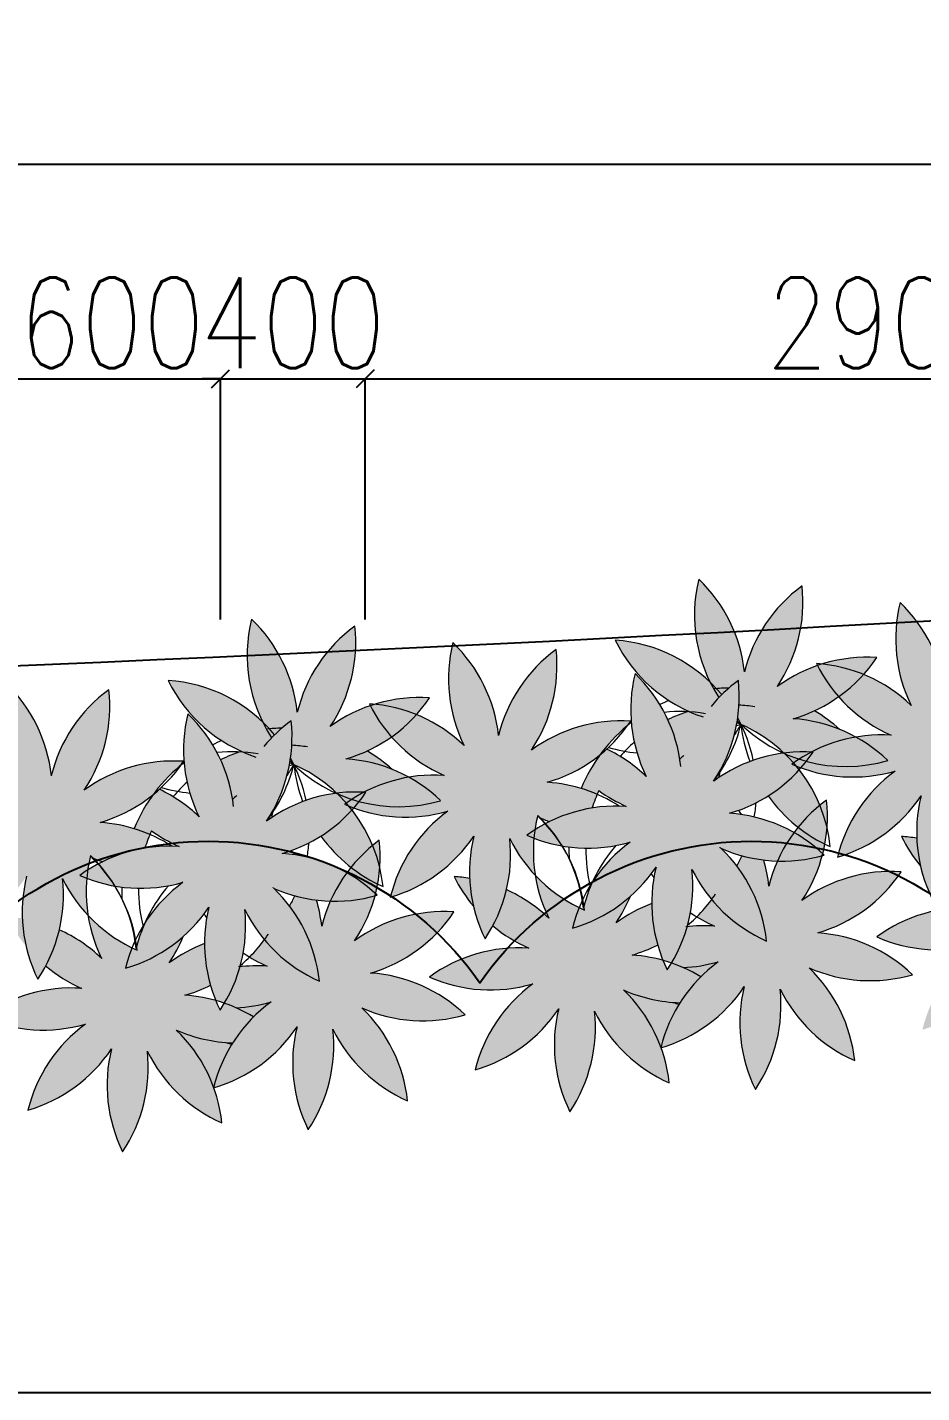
# Model space of a CAD drawing. Extents: x -32840 to 422982, y 280745 to 888746.
# Drawn here: x 82644 to 85115, y 877762 to 881533 of the extents above; entities that cross this region are included whole.
import ezdxf

# ---------------------------------------------------------------- set-up
doc = ezdxf.new("R2010")
doc.units = 0
doc.header["$LTSCALE"] = 1000
doc.header["$PDMODE"] = 3
doc.linetypes.add('CONTINOUS', pattern=[0])
doc.linetypes.add('HIDDEN', pattern=[0.375, 0.25, -0.125])
doc.layers.get('Defpoints').update_dxf_attribs({"linetype": 'HIDDEN'})
doc.layers.add('A-Dim grid', color=3, linetype='Continuous', transparency=0.5)
for name, color, linetype in [('a-drive(base)', 22, 'Continuous'), ('A-Rev', 31, 'Continuous'), ('A-WALL', 7, 'CONTINOUS')]:
    doc.layers.add(name, color=color, linetype=linetype)
doc.layers.add('X-SW$0$Xref-Color$0$12.shrubs & ground covers', color=254, linetype='Continuous', lineweight=0)
doc.styles.add('ROMANS', font='romans.shx', dxfattribs={"width": 0.8})
doc.dimstyles.new('A-Dim Grid', dxfattribs={"dimscale": 100, "dimtxt": 2.5, "dimasz": 0.5, "dimexe": 0, "dimexo": 0, "dimgap": 0.3, "dimtad": 1, "dimdec": 0, "dimlfac": -0.01, "dimzin": 3, "dimdsep": 46, "dimtxsty": 'ROMANS', "dimblk": 'OBLIQUE', "dimcen": 5, "dimclrd": 256, "dimclre": 8, "dimclrt": 4, "dimadec": 0, "dimazin": 0, "dimtfac": 1, "dimtdec": 0, "dimtix": 1, "dimtmove": 1, "dimatfit": 3, "dimfxl": 1, "dimfrac": 2, "dimtolj": 1, "dimtzin": 3, "dimlwd": -1, "dimarcsym": 0})

# ---------------------------------------------------------------- blocks, each defined once
blk = doc.blocks.new('A$C4a14b2df')
at = {"true_color": 0x4d9226}
h = blk.add_hatch(color=87, dxfattribs=at)
h.dxf.hatch_style = 1
h.paths.add_polyline_path([(7419.4, 11082.9, 0.054447), (7373.8, 11004.5, -0.097304), (7216.8, 11040.2, -0.000367), (7216.6, 11040.8, -0.177195), (7343.8, 10783.4, -0.176327), (7137.5, 10981.2, -0.162535), (7081.3, 10722.6, 0.01495), (7057.5, 10730.1, -0.158509), (7038.5, 10987.8, -0.176327), (6807.9, 10819.1, -0.035596), (6826.1, 10875.6, 0.009428), (6840.4, 10869, 0.006475), (6839.1, 10879.7, -0.041812), (6862.3, 10945.5, -0.092047), (6966.9, 11056.5, -0.113986), (6779.1, 11046.1, 0.046078), (6733.3, 11107.7, -0.138987), (6956.2, 11155.2, -0.052666), (6880, 11198.9, 0.006963), (6875.6, 11188.6, 0.027999), (6831.7, 11204.7, -0.05988), (6884.1, 11298.1, 0.014038), (6901.9, 11313.3, -0.080164), (7011.4, 11237.7, -0.176327), (6980.6, 11521.8, -0.093915), (7070.8, 11395.1, -0.036305), (7125, 11416.7, -0.004243), (7132.1, 11416.2, -0.176327), (6925.8, 11614.1, -0.176327), (7187.3, 11498.7, 0.029646), (7211.7, 11455.7, -0.042962), (7265.7, 11502.8, -0.176327), (7197.5, 11225.3, -0.12616), (7390.2, 11302.4, 0.002189), (7393.5, 11300.9, -0.036034), (7433.8, 11256.2, -0.138344), (7241.3, 11136.2, -0.112612)])
h.paths.add_polyline_path([(7373.4, 11486.3, -0.176327), (7647.8, 11566, -0.176327), (7417.2, 11397.3, -0.176327), (7678.7, 11281.9, -0.137211), (7453.6, 11279.7, 0.018694), (7472, 11305, 0.048129), (7391.7, 11302.6, 0.08601), (7273, 11381.6, 0.011626), (7264, 11398.8, 0.062453), (7265.7, 11502.8, 0.019904), (7239.7, 11482.1, 0.019159), (7205.4, 11480.3, 0.015456), (7187.3, 11498.7, -0.176327), (7156.5, 11782.8, -0.176327), (7282.6, 11526.4, -0.176327), (7441.6, 11763.8, -0.176327)])
h.paths.add_polyline_path([(6875.6, 11188.6, 0.025006), (6861.9, 11150.8, 0.074143), (6744.5, 11113.4, -0.016866), (6718.2, 11123.7, 0.005672), (6711.5, 11130.3, 0.024262), (6703.7, 11090.5, 0.015952), (6681.7, 11075.5, 0.012501), (6701, 11067.5, 0.06155), (6704.6, 10965.1, -0.074407), (6634.2, 11066.8, -0.176327), (6566, 10789.3, -0.176327), (6535.1, 11073.4, -0.176327), (6304.5, 10904.6, -0.176327), (6463.5, 11142.1, -0.176327), (6178.4, 11161.1, -0.176327), (6452.8, 11240.8, -0.176327), (6246.6, 11438.6, -0.176327), (6508, 11323.2, -0.176327), (6477.2, 11607.3, -0.176327), (6603.3, 11350.9, -0.176327), (6762.4, 11588.4, -0.176327), (6694.1, 11310.8, -0.176327), (6968.6, 11390.5, -0.007844), (6961.1, 11379.8, 0.062812), (6884.1, 11298.1, -0.09961), (6738, 11221.8, -0.085331)])
h.paths.add_polyline_path([(7069.3, 10703.7, 0.013408), (7081.3, 10722.6, -0.053419), (7161.8, 10684.7, 0.055149), (7104.3, 10613, -0.096485), (6948.5, 10648.4, -0.176327), (7074.7, 10391.9, -0.176327), (6868.4, 10589.8, -0.176327), (6800.2, 10312.2, -0.176327), (6769.4, 10596.4, -0.176327), (6538.8, 10427.6, -0.176327), (6697.8, 10665.1, -0.176327), (6412.6, 10684, -0.176327), (6687.1, 10763.7, -0.070394), (6587.7, 10825.5, 0.064099), (6625.3, 10925.3, -0.085123), (6742.3, 10846.2, -0.075089), (6704.6, 10965.1, 0.091085), (6826.1, 10875.6, 0.035596), (6807.9, 10819.1, 0.110208), (6967.4, 10906.6, -0.04954), (6928.4, 10833.8, -0.067048), (7026.4, 10887.1, 0.069654), (7042.8, 10772.4, -0.045431), (6972.2, 10744.8, -0.051885), (7057.5, 10730.1, 0.017333)])
h.paths.add_polyline_path([(7746.2, 10690.6, -0.176327), (7461.1, 10709.6, -0.176327), (7587.2, 10453.1, -0.176327), (7381, 10651, -0.176327), (7312.8, 10373.4, -0.176327), (7282, 10657.5, -0.17577), (7052.2, 10489, 0.11525), (6948.5, 10648.4, 0.096485), (7104.3, 10613, -0.055149), (7161.8, 10684.7, 0.053419), (7081.3, 10722.6, 0.065713), (7124.4, 10823.1, -0.045122), (7199.6, 10824.9, -0.032901), (7150.9, 10850.3, 0.037514), (7191.8, 10897.8, 0.115333), (7343.8, 10783.4, 0.136029), (7261.3, 10990.8, 0.019091), (7276, 11019.1, 0.036512), (7335.8, 11007.3, -0.044186), (7350.2, 10935.1, -0.043966), (7373.8, 11004.5, 0.074868), (7497.4, 11019.3, -0.082245), (7441, 10895, -0.176327), (7715.4, 10974.7, -0.176327), (7484.8, 10805.9, -0.176327)])
h.paths.add_polyline_path([(7498.8, 11024.7, -0.003301), (7497.4, 11019.3, -0.074868), (7373.8, 11004.5, -0.054447), (7419.4, 11082.9, -0.05915)])
h.paths.add_polyline_path([(7510.5, 11097.1, -0.027585), (7504.6, 11051.4, -0.052313), (7430.8, 11097.7, -0.051105), (7490.7, 11158.2, -0.038481)])
h.paths.add_polyline_path([(7490.7, 11158.2, 0.051105), (7430.8, 11097.7, -0.072007), (7348, 11184.3, 0.067302), (7433.8, 11256.2, -0.068141)])
h.paths.add_polyline_path([(7504.6, 11051.4, -0.016413), (7498.8, 11024.7, 0.05915), (7419.4, 11082.9, -0.011176), (7430.8, 11097.7, 0.052313)])
h.paths.add_polyline_path([(7510.5, 11097.1, 0.038481), (7490.7, 11158.2, -0.013967), (7509.2, 11172.5, -0.045213)])
h.paths.add_polyline_path([(6778.8, 11046.1, -0.048404), (6701, 11067.5, -0.013856), (6703.7, 11090.5, -0.019715), (6732.2, 11107.1, -0.046075)], flags=17)
h.paths.add_polyline_path([(6701, 11067.5, -0.012501), (6681.7, 11075.5, -0.015952), (6703.7, 11090.5, 0.013856)], flags=17)
h.paths.add_polyline_path([(6533.8, 10879.7, -0.058514), (6480.8, 10961.6, -0.025668), (6523.4, 10956.5, 0.046469)], flags=17)
h.paths.add_polyline_path([(7219.8, 11463.8, 0.013105), (7205.4, 11480.3, -0.019159), (7239.7, 11482.1, 0.0162)], flags=17)
h.paths.add_polyline_path([(7219.8, 11463.8, 0.006836), (7211.7, 11455.7, -0.01663), (7197.4, 11479.5, -0.004466), (7205.4, 11480.3, -0.013105)], flags=17)
h.paths.add_polyline_path([(7433.8, 11256.2, 0.036034), (7393.5, 11300.9, 0.038192), (7453.6, 11279.7, -0.018371)])
h.paths.add_polyline_path([(7453.6, 11279.7, -0.038192), (7393.5, 11300.9, 0.001468), (7391.7, 11302.6, -0.048129), (7472, 11305, -0.018694)], flags=17)
h.paths.add_polyline_path([(7545.6, 11367.9, 0.079114), (7417.5, 11397.2, 0.000091), (7417.4, 11397.3, 0.037365), (7475.8, 11419.1, -0.048342)], flags=17)
h = blk.add_hatch(color=87, dxfattribs=at)
h.dxf.hatch_style = 1
h.paths.add_polyline_path([(6184.2, 10972.1, 0.054447), (6138.7, 10893.6, -0.097304), (5981.6, 10929.4, -0.000367), (5981.5, 10929.9, -0.177195), (6108.6, 10672.5, -0.176327), (5902.4, 10870.4, -0.162535), (5846.1, 10611.8, 0.01495), (5822.3, 10619.3, -0.158509), (5803.3, 10877, -0.176327), (5572.7, 10708.2, -0.035596), (5591, 10764.7, 0.009428), (5605.2, 10758.1, 0.006475), (5603.9, 10768.9, -0.041812), (5627.1, 10834.6, -0.092047), (5731.7, 10945.7, -0.113986), (5544, 10935.2, 0.046078), (5498.1, 10996.9, -0.138987), (5721, 11044.3, -0.052666), (5644.9, 11088, 0.006963), (5640.4, 11077.7, 0.027999), (5596.5, 11093.8, -0.05988), (5648.9, 11187.2, 0.014038), (5666.7, 11202.5, -0.080164), (5776.2, 11126.8, -0.176327), (5745.4, 11410.9, -0.093915), (5835.7, 11284.2, -0.036305), (5889.8, 11305.8, -0.004243), (5896.9, 11305.4, -0.176327), (5690.7, 11503.2, -0.176327), (5952.1, 11387.9, 0.029646), (5976.6, 11344.8, -0.042962), (6030.6, 11391.9, -0.176327), (5962.4, 11114.4, -0.12616), (6155, 11191.5, 0.002189), (6158.4, 11190, -0.036034), (6198.7, 11145.4, -0.138344), (6006.2, 11025.4, -0.112612)])
h.paths.add_polyline_path([(6138.2, 11375.5, -0.176327), (6412.7, 11455.2, -0.176327), (6182, 11286.4, -0.176327), (6443.5, 11171.1, -0.137211), (6218.5, 11168.8, 0.018694), (6236.8, 11194.1, 0.048129), (6156.6, 11191.7, 0.08601), (6037.8, 11270.8, 0.011626), (6028.8, 11288, 0.062453), (6030.6, 11391.9, 0.019904), (6004.5, 11371.2, 0.019159), (5970.2, 11369.4, 0.015456), (5952.1, 11387.9, -0.176327), (5921.3, 11672, -0.176327), (6047.4, 11415.5, -0.176327), (6206.4, 11653, -0.176327)])
h.paths.add_polyline_path([(5640.4, 11077.7, 0.025006), (5626.8, 11039.9, 0.074143), (5509.3, 11002.6, -0.016866), (5483.1, 11012.8, 0.005672), (5476.3, 11019.5, 0.024262), (5468.6, 10979.7, 0.015952), (5446.6, 10964.6, 0.012501), (5465.9, 10956.7, 0.06155), (5469.4, 10854.3, -0.074407), (5399, 10955.9, -0.176327), (5330.8, 10678.4, -0.176327), (5300, 10962.5, -0.176327), (5069.3, 10793.8, -0.176327), (5228.3, 11031.2, -0.176327), (4943.2, 11050.2, -0.176327), (5217.6, 11129.9, -0.176327), (5011.4, 11327.7, -0.176327), (5272.9, 11212.4, -0.176327), (5242, 11496.5, -0.176327), (5368.2, 11240.1, -0.176327), (5527.2, 11477.5, -0.176327), (5459, 11200, -0.176327), (5733.4, 11279.7, -0.007844), (5726, 11268.9, 0.062812), (5648.9, 11187.2, -0.09961), (5502.8, 11110.9, -0.085331)])
h.paths.add_polyline_path([(5834.2, 10592.8, 0.013408), (5846.1, 10611.8, -0.053419), (5926.7, 10573.8, 0.055149), (5869.2, 10502.2, -0.096485), (5713.4, 10537.5, -0.176327), (5839.5, 10281.1, -0.176327), (5633.3, 10478.9, -0.176327), (5565.1, 10201.4, -0.176327), (5534.3, 10485.5, -0.176327), (5303.6, 10316.7, -0.176327), (5462.6, 10554.2, -0.176327), (5177.5, 10573.2, -0.176327), (5451.9, 10652.9, -0.070394), (5352.5, 10714.7, 0.064099), (5390.2, 10814.5, -0.085123), (5507.1, 10735.3, -0.075089), (5469.4, 10854.3, 0.091085), (5591, 10764.7, 0.035596), (5572.7, 10708.2, 0.110208), (5732.2, 10795.8, -0.04954), (5693.3, 10723, -0.067048), (5791.3, 10776.2, 0.069654), (5807.6, 10661.5, -0.045431), (5737.1, 10633.9, -0.051885), (5822.3, 10619.3, 0.017333)])
h.paths.add_polyline_path([(6511.1, 10579.7, -0.176327), (6225.9, 10598.7, -0.176327), (6352.1, 10342.3, -0.176327), (6145.8, 10540.1, -0.176327), (6077.6, 10262.6, -0.176327), (6046.8, 10546.7, -0.17577), (5817, 10378.2, 0.11525), (5713.4, 10537.5, 0.096485), (5869.2, 10502.2, -0.055149), (5926.7, 10573.8, 0.053419), (5846.1, 10611.8, 0.065713), (5889.2, 10712.3, -0.045122), (5964.5, 10714.1, -0.032901), (5915.8, 10739.5, 0.037514), (5956.6, 10786.9, 0.115333), (6108.6, 10672.5, 0.136029), (6026.1, 10879.9, 0.019091), (6040.8, 10908.2, 0.036512), (6100.6, 10896.5, -0.044186), (6115, 10824.2, -0.043966), (6138.7, 10893.6, 0.074868), (6262.2, 10908.5, -0.082245), (6205.8, 10784.1, -0.176327), (6480.2, 10863.8, -0.176327), (6249.6, 10695.1, -0.176327)])
h.paths.add_polyline_path([(6263.6, 10913.8, -0.003301), (6262.2, 10908.5, -0.074868), (6138.7, 10893.6, -0.054447), (6184.2, 10972.1, -0.05915)])
h.paths.add_polyline_path([(6275.3, 10986.3, -0.027585), (6269.5, 10940.6, -0.052313), (6195.6, 10986.9, -0.051105), (6255.6, 11047.4, -0.038481)])
h.paths.add_polyline_path([(6255.6, 11047.4, 0.051105), (6195.6, 10986.9, -0.072007), (6112.9, 11073.4, 0.067302), (6198.7, 11145.4, -0.068141)])
h.paths.add_polyline_path([(6269.5, 10940.6, -0.016413), (6263.6, 10913.8, 0.05915), (6184.2, 10972.1, -0.011176), (6195.6, 10986.9, 0.052313)])
h.paths.add_polyline_path([(6275.3, 10986.3, 0.038481), (6255.6, 11047.4, -0.013967), (6274, 11061.7, -0.045213)])
h.paths.add_polyline_path([(5543.7, 10935.3, -0.048404), (5465.9, 10956.7, -0.013856), (5468.6, 10979.7, -0.019715), (5497, 10996.3, -0.046075)], flags=17)
h.paths.add_polyline_path([(5465.9, 10956.7, -0.012501), (5446.6, 10964.6, -0.015952), (5468.6, 10979.7, 0.013856)], flags=17)
h.paths.add_polyline_path([(5298.6, 10768.9, -0.058514), (5245.7, 10850.7, -0.025668), (5288.3, 10845.7, 0.046469)], flags=17)
h.paths.add_polyline_path([(5984.6, 11352.9, 0.013105), (5970.2, 11369.4, -0.019159), (6004.5, 11371.2, 0.0162)], flags=17)
h.paths.add_polyline_path([(5984.6, 11352.9, 0.006836), (5976.6, 11344.8, -0.01663), (5962.2, 11368.6, -0.004466), (5970.2, 11369.4, -0.013105)], flags=17)
h.paths.add_polyline_path([(6198.7, 11145.4, 0.036034), (6158.4, 11190, 0.038192), (6218.5, 11168.8, -0.018371)])
h.paths.add_polyline_path([(6218.5, 11168.8, -0.038192), (6158.4, 11190, 0.001468), (6156.6, 11191.7, -0.048129), (6236.8, 11194.1, -0.018694)], flags=17)
h.paths.add_polyline_path([(6310.4, 11257.1, 0.079114), (6182.3, 11286.4, 0.000091), (6182.2, 11286.5, 0.037365), (6240.6, 11308.3, -0.048342)], flags=17)
h = blk.add_hatch(color=87, dxfattribs=at)
h.dxf.hatch_style = 1
h.paths.add_polyline_path([(4949, 10861.2, 0.054447), (4903.5, 10782.8, -0.097304), (4746.5, 10818.5, -0.000367), (4746.3, 10819.1, -0.177195), (4873.4, 10561.7, -0.176327), (4667.2, 10759.5, -0.162535), (4611, 10500.9, 0.01495), (4587.1, 10508.4, -0.158509), (4568.2, 10766.1, -0.176327), (4337.5, 10597.3, -0.035596), (4355.8, 10653.9, 0.009428), (4370.1, 10647.3, 0.006475), (4368.8, 10658, -0.041812), (4392, 10723.8, -0.092047), (4496.6, 10834.8, -0.113986), (4308.8, 10824.4, 0.046078), (4263, 10886, -0.138987), (4485.8, 10933.5, -0.052666), (4409.7, 10977.1, 0.006963), (4405.2, 10966.9, 0.027999), (4361.3, 10982.9, -0.05988), (4413.7, 11076.4, 0.014038), (4431.6, 11091.6, -0.080164), (4541.1, 11015.9, -0.176327), (4510.2, 11300.1, -0.093915), (4600.5, 11173.3, -0.036305), (4654.7, 11194.9, -0.004243), (4661.7, 11194.5, -0.176327), (4455.5, 11392.4, -0.176327), (4717, 11277, 0.029646), (4741.4, 11234, -0.042962), (4795.4, 11281.1, -0.176327), (4727.2, 11003.6, -0.12616), (4919.9, 11080.7, 0.002189), (4923.2, 11079.2, -0.036034), (4963.5, 11034.5, -0.138344), (4771, 10914.5, -0.112612)])
h.paths.add_polyline_path([(4903.1, 11264.6, -0.176327), (5177.5, 11344.3, -0.176327), (4946.9, 11175.6, -0.176327), (5208.3, 11060.2, -0.137211), (4983.3, 11058, 0.018694), (5001.6, 11083.3, 0.048129), (4921.4, 11080.9, 0.08601), (4802.6, 11159.9, 0.011626), (4793.7, 11177.1, 0.062453), (4795.4, 11281.1, 0.019904), (4769.4, 11260.4, 0.019159), (4735, 11258.6, 0.015456), (4717, 11277, -0.176327), (4686.1, 11561.1, -0.176327), (4812.3, 11304.7, -0.176327), (4971.3, 11542.1, -0.176327)])
h.paths.add_polyline_path([(4405.2, 10966.9, 0.025006), (4391.6, 10929.1, 0.074143), (4274.2, 10891.7, -0.016866), (4247.9, 10902, 0.005672), (4241.2, 10908.6, 0.024262), (4233.4, 10868.8, 0.015952), (4211.4, 10853.8, 0.012501), (4230.7, 10845.8, 0.06155), (4234.2, 10743.4, -0.074407), (4163.8, 10845.1, -0.176327), (4095.6, 10567.6, -0.176327), (4064.8, 10851.7, -0.176327), (3834.2, 10682.9, -0.176327), (3993.2, 10920.4, -0.176327), (3708, 10939.4, -0.176327), (3982.5, 11019, -0.176327), (3776.2, 11216.9, -0.176327), (4037.7, 11101.5, -0.176327), (4006.9, 11385.6, -0.176327), (4133, 11129.2, -0.176327), (4292, 11366.7, -0.176327), (4223.8, 11089.1, -0.176327), (4498.3, 11168.8, -0.007844), (4490.8, 11158, 0.062812), (4413.7, 11076.4, -0.09961), (4267.6, 11000.1, -0.085331)])
h.paths.add_polyline_path([(4599, 10482, 0.013408), (4611, 10500.9, -0.053419), (4691.5, 10463, 0.055149), (4634, 10391.3, -0.096485), (4478.2, 10426.7, -0.176327), (4604.4, 10170.2, -0.176327), (4398.1, 10368.1, -0.176327), (4329.9, 10090.5, -0.176327), (4299.1, 10374.6, -0.176327), (4068.5, 10205.9, -0.176327), (4227.5, 10443.3, -0.176327), (3942.3, 10462.3, -0.176327), (4216.8, 10542, -0.070394), (4117.3, 10603.8, 0.064099), (4155, 10703.6, -0.085123), (4272, 10624.5, -0.075089), (4234.2, 10743.4, 0.091085), (4355.8, 10653.9, 0.035596), (4337.5, 10597.3, 0.110208), (4497, 10684.9, -0.04954), (4458.1, 10612.1, -0.067048), (4556.1, 10665.4, 0.069654), (4572.4, 10550.7, -0.045431), (4501.9, 10523, -0.051885), (4587.1, 10508.4, 0.017333)])
h.paths.add_polyline_path([(5275.9, 10468.9, -0.176327), (4990.8, 10487.8, -0.176327), (5116.9, 10231.4, -0.176327), (4910.7, 10429.2, -0.176327), (4842.5, 10151.7, -0.176327), (4811.6, 10435.8, -0.17577), (4581.9, 10267.3, 0.11525), (4478.2, 10426.7, 0.096485), (4634, 10391.3, -0.055149), (4691.5, 10463, 0.053419), (4611, 10500.9, 0.065713), (4654.1, 10601.4, -0.045122), (4729.3, 10603.2, -0.032901), (4680.6, 10628.6, 0.037514), (4721.5, 10676.1, 0.115333), (4873.4, 10561.7, 0.136029), (4791, 10769.1, 0.019091), (4805.7, 10797.4, 0.036512), (4865.5, 10785.6, -0.044186), (4879.8, 10713.3, -0.043966), (4903.5, 10782.8, 0.074868), (5027, 10797.6, -0.082245), (4970.6, 10673.3, -0.176327), (5245.1, 10753, -0.176327), (5014.4, 10584.2, -0.176327)])
h.paths.add_polyline_path([(5028.4, 10802.9, -0.003301), (5027, 10797.6, -0.074868), (4903.5, 10782.8, -0.054447), (4949, 10861.2, -0.05915)])
h.paths.add_polyline_path([(5040.2, 10875.4, -0.027585), (5034.3, 10829.7, -0.052313), (4960.4, 10876, -0.051105), (5020.4, 10936.5, -0.038481)])
h.paths.add_polyline_path([(5020.4, 10936.5, 0.051105), (4960.4, 10876, -0.072007), (4877.7, 10962.6, 0.067302), (4963.5, 11034.5, -0.068141)])
h.paths.add_polyline_path([(5034.3, 10829.7, -0.016413), (5028.4, 10802.9, 0.05915), (4949, 10861.2, -0.011176), (4960.4, 10876, 0.052313)])
h.paths.add_polyline_path([(5040.2, 10875.4, 0.038481), (5020.4, 10936.5, -0.013967), (5038.8, 10950.8, -0.045213)])
h.paths.add_polyline_path([(4308.5, 10824.4, -0.048404), (4230.7, 10845.8, -0.013856), (4233.4, 10868.8, -0.019715), (4261.8, 10885.4, -0.046075)], flags=17)
h.paths.add_polyline_path([(4230.7, 10845.8, -0.012501), (4211.4, 10853.8, -0.015952), (4233.4, 10868.8, 0.013856)], flags=17)
h.paths.add_polyline_path([(4063.4, 10658, -0.058514), (4010.5, 10739.8, -0.025668), (4053.1, 10734.8, 0.046469)], flags=17)
h.paths.add_polyline_path([(4749.4, 11242.1, 0.013105), (4735, 11258.6, -0.019159), (4769.4, 11260.4, 0.0162)], flags=17)
h.paths.add_polyline_path([(4749.4, 11242.1, 0.006836), (4741.4, 11234, -0.01663), (4727.1, 11257.8, -0.004466), (4735, 11258.6, -0.013105)], flags=17)
h.paths.add_polyline_path([(4963.5, 11034.5, 0.036034), (4923.2, 11079.2, 0.038192), (4983.3, 11058, -0.018371)])
h.paths.add_polyline_path([(4983.3, 11058, -0.038192), (4923.2, 11079.2, 0.001468), (4921.4, 11080.9, -0.048129), (5001.6, 11083.3, -0.018694)], flags=17)
h.paths.add_polyline_path([(5075.2, 11146.2, 0.079114), (4947.2, 11175.5, 0.000091), (4947, 11175.6, 0.037365), (5005.4, 11197.4, -0.048342)], flags=17)
blk.add_line((10253.2, 9425.4), (1300, 9425.4))
at = {"layer": 'X-SW$0$Xref-Color$0$12.shrubs & ground covers'}
for centre, radius, start, end in [((6327, 11572.3), 417.8, 166.1924, 212.9848), ((5632.1, 11370.5), 417.8, 6.1924, 46.1924), ((6453.1, 11315.8), 417.8, 126.1924, 166.1924), ((5791.1, 11607.9), 417.8, 326.1924, 6.1924), ((6882.9, 11507.6), 417.8, 166.1924, 206.1924), ((6188, 11305.8), 417.8, 6.1924, 46.1924), ((5091.8, 11461.4), 417.8, 166.1924, 212.9848), ((4396.9, 11259.6), 417.8, 6.1924, 46.1924), ((5218, 11205), 417.8, 126.1924, 166.1924), ((4555.9, 11497.1), 417.8, 326.1924, 6.1924), ((5662.9, 11086.4), 417.8, 39.6471, 86.1924), ((6065.5, 11687.6), 417.8, 206.1924, 251.4986), ((5647.7, 11396.8), 417.8, 166.1924, 206.1924), ((4952.8, 11195), 417.8, 6.1924, 46.1924), ((5773.9, 11140.3), 417.8, 126.1924, 166.1924), ((5111.8, 11432.4), 417.8, 326.1924, 6.1924), ((6384.9, 11038.3), 417.8, 86.1924, 126.1924), ((6065.5, 11687.6), 417.8, 286.1924, 326.1924), ((6218.8, 11021.7), 417.8, 46.1924, 86.1924), ((6621.5, 11623), 417.8, 206.1924, 246.1924), ((4427.8, 10975.5), 417.8, 39.6471, 86.1924), ((4830.4, 11576.8), 417.8, 206.1924, 251.4986), ((6151.1, 11311.2), 417.8, 166.1924, 206.1924), ((5456.2, 11109.4), 417.8, 6.1924, 46.1924), ((6277.3, 11054.8), 417.8, 126.1924, 140.4795), ((5615.2, 11346.9), 417.8, 326.1924, 6.1924), ((3717.7, 11084.1), 417.8, 6.1924, 46.1924), ((4538.7, 11029.5), 417.8, 126.1924, 166.1924), ((3876.7, 11321.6), 417.8, 326.1924, 6.1924), ((6011.3, 10922.6), 448.7, 90.8641, 96.278), ((5149.8, 10927.4), 417.8, 86.1924, 126.1924), ((4830.4, 11576.8), 417.8, 286.1924, 326.1924), ((4983.7, 10910.9), 417.8, 46.1924, 86.1924), ((5386.3, 11512.1), 417.8, 206.1924, 246.1924), ((6011.3, 10922.6), 448.7, 112.6188, 116.1148), ((6011.3, 10922.6), 402, 80.7608, 86.9948), ((4916, 11200.3), 417.8, 166.1924, 206.1924), ((4221, 10998.6), 417.8, 6.1924, 46.1924), ((5042.1, 10943.9), 417.8, 126.1924, 140.4795), ((4380, 11236), 417.8, 326.1924, 6.1924), ((5705.7, 10862.8), 417.8, 86.1924, 126.1924), ((5386.3, 11512.1), 417.8, 286.1924, 326.1924), ((6011.3, 10922.6), 448.7, 128.0321, 157.5658), ((5869.2, 10888.5), 417.8, 80.3349, 95.9472), ((6011.3, 10922.6), 402, 107.0448, 115.9029), ((5869.2, 10888.5), 417.8, 6.1924, 67.8257), ((6327, 11572.3), 417.8, 224.2464, 286.1924), ((5662.9, 11086.4), 417.8, 11.8096, 28.8567), ((6154.3, 10869.6), 417.8, 46.1924, 86.1924), ((6011.3, 10922.6), 402, 64.8221, 64.843), ((6011.3, 10922.6), 448.7, 48.1985, 59.269), ((4776.1, 10811.7), 448.7, 90.8641, 96.278), ((5632.1, 11370.5), 417.8, 322.1588, 346.1924), ((6384.9, 11038.3), 417.8, 146.1924, 151.1203), ((6154.3, 10869.6), 417.8, 106.1924, 107.9903), ((6453.1, 11315.8), 417.8, 186.1924, 200.6655), ((6425.1, 10823.9), 417.8, 86.1924, 126.1924), ((4776.1, 10811.7), 448.7, 112.6188, 116.1148), ((4776.1, 10811.7), 402, 80.7608, 86.9948), ((5487, 10825.3), 417.8, 46.1924, 64.5255), ((5791.1, 11607.9), 417.8, 253.4542, 264.4465), ((6011.3, 10922.6), 402, 131.8658, 139.7829), ((4470.5, 10752), 417.8, 86.1924, 126.1924), ((4151.1, 11401.3), 417.8, 286.1924, 326.1924), ((4776.1, 10811.7), 448.7, 128.0321, 157.5658), ((4634, 10777.7), 417.8, 80.3349, 95.9472), ((4776.1, 10811.7), 402, 107.0448, 115.9029), ((4634, 10777.7), 417.8, 6.1924, 67.8257), ((5091.8, 11461.4), 417.8, 224.2464, 286.1924), ((4427.8, 10975.5), 417.8, 11.8096, 28.8567), ((4919.1, 10758.7), 417.8, 46.1924, 86.1924), ((4776.1, 10811.7), 402, 64.8221, 64.843), ((4776.1, 10811.7), 448.7, 48.1985, 59.269), ((6154.3, 10869.6), 417.8, 130.9929, 133.0964), ((6209.1, 10777.2), 417.8, 86.1924, 126.1924), ((5889.7, 11426.6), 417.8, 286.1924, 326.1924), ((6347, 11543.3), 417.8, 246.1924, 286.1924), ((4396.9, 11259.6), 417.8, 322.1588, 346.1924), ((5149.8, 10927.4), 417.8, 146.1924, 151.1203), ((4919.1, 10758.7), 417.8, 106.1924, 107.9903), ((5218, 11205), 417.8, 186.1924, 200.6655), ((5189.9, 10713), 417.8, 86.1924, 126.1924), ((6384.9, 11038.3), 417.8, 165.1904, 168.1609), ((6710.2, 10804.9), 417.8, 126.1924, 166.1924), ((4251.9, 10714.4), 417.8, 46.1924, 64.5255), ((4555.9, 11497.1), 417.8, 253.4542, 264.4465), ((4776.1, 10811.7), 402, 131.8658, 139.7829), ((5475, 10694.1), 417.8, 57.1825, 86.1924), ((6011.3, 10922.6), 402, 155.6997, 163.0252), ((5889.7, 11426.6), 417.8, 234.1335, 246.1924), ((4919.1, 10758.7), 417.8, 130.9929, 133.0964), ((4973.9, 10666.4), 417.8, 86.1924, 126.1924), ((4654.5, 11315.7), 417.8, 286.1924, 326.1924), ((5111.8, 11432.4), 417.8, 246.1924, 286.1924), ((5662.9, 11086.4), 417.8, 350.1741, 355.6122), ((6453.1, 11315.8), 417.8, 215.4665, 246.1924), ((6520.7, 10724.5), 417.8, 126.1924, 166.1924), ((5858.7, 11016.6), 417.8, 326.1924, 6.1924), ((6188, 11305.8), 417.8, 286.1924, 326.1924), ((6940.8, 10973.7), 417.8, 166.1924, 206.1924), ((5149.8, 10927.4), 417.8, 165.1904, 168.1609), ((5475, 10694.1), 417.8, 126.1924, 166.1924), ((5693.3, 10627.5), 417.8, 86.1924, 126.1924), ((5882, 10919.7), 417.8, 166.1924, 206.1924), ((5187.1, 10718), 417.8, 6.1924, 46.1924), ((5189.9, 10713), 417.8, 6.1924, 46.1924), ((5647.7, 11396.8), 417.8, 246.1924, 250.6528), ((5978.4, 10608.5), 417.8, 46.1924, 86.1924), ((5699.7, 10779.1), 417.8, 35.4997, 37.498), ((4239.9, 10583.2), 417.8, 57.1825, 86.1924), ((4776.1, 10811.7), 402, 155.6997, 163.0252), ((4654.5, 11315.7), 417.8, 234.1335, 246.1924), ((4458.1, 10516.6), 417.8, 86.1924, 126.1924), ((4427.8, 10975.5), 417.8, 350.1741, 355.6122), ((5218, 11205), 417.8, 215.4665, 246.1924), ((5285.5, 10613.6), 417.8, 126.1924, 166.1924), ((4623.5, 10905.7), 417.8, 326.1924, 6.1924), ((4952.8, 11195), 417.8, 286.1924, 326.1924), ((5705.7, 10862.8), 417.8, 166.1924, 206.1924), ((4983.7, 10910.9), 417.8, 326.1924, 6.1924), ((5773.9, 11140.3), 417.8, 206.1924, 246.1924), ((5615.2, 11346.9), 417.8, 246.1924, 286.1924), ((5978.4, 10608.5), 417.8, 126.1924, 166.1924), ((6008.2, 10663.3), 417.8, 139.2237, 166.1924), ((6855.7, 11146), 417.8, 206.1924, 219.5875), ((6453.1, 10544.7), 417.8, 80.311, 86.1924), ((4646.9, 10808.9), 417.8, 166.1924, 206.1924), ((3952, 10607.1), 417.8, 6.1924, 46.1924), ((3954.7, 10602.2), 417.8, 6.1924, 46.1924), ((4412.6, 11285.9), 417.8, 246.1924, 250.6528), ((4743.3, 10497.6), 417.8, 46.1924, 86.1924), ((4464.5, 10668.3), 417.8, 35.4997, 37.498), ((6011.3, 10922.6), 448.7, 178.7419, 182.8713), ((6011.3, 10922.6), 402, 179.0629, 194.4097), ((6394.6, 10980.9), 417.8, 186.7816, 186.9853), ((6384.9, 11038.3), 417.8, 195.0327, 195.1169), ((5693.3, 10627.5), 417.8, 6.1924, 46.1924), ((6151.1, 11311.2), 417.8, 246.1924, 286.1924), ((5662.9, 11086.4), 417.8, 330.39, 334.7648), ((5699.7, 10779.1), 417.8, 6.1924, 16.3124), ((5456.2, 11109.4), 417.8, 286.1924, 326.1924), ((6209.1, 10777.2), 417.8, 166.1924, 206.1924), ((5487, 10825.3), 417.8, 326.1924, 6.1924), ((6277.3, 11054.8), 417.8, 206.1924, 246.1924), ((6452.5, 10447), 417.8, 86.1924, 126.1924), ((6133.1, 11096.3), 417.8, 286.1924, 326.1924), ((4470.5, 10752), 417.8, 166.1924, 206.1924), ((3748.5, 10800), 417.8, 326.1924, 6.1924), ((4538.7, 11029.5), 417.8, 206.1924, 246.1924), ((4380, 11236), 417.8, 246.1924, 286.1924), ((4776.1, 10811.7), 448.7, 178.7419, 182.8713), ((4743.3, 10497.6), 417.8, 126.1924, 166.1924), ((4773, 10552.5), 417.8, 139.2237, 166.1924), ((5620.6, 11035.1), 417.8, 206.1924, 219.5875), ((5217.9, 10433.8), 417.8, 80.311, 86.1924), ((6133.1, 11096.3), 417.8, 214.7674, 216.4995), ((4776.1, 10811.7), 402, 179.0629, 194.4097), ((5159.4, 10870.1), 417.8, 186.7816, 186.9853), ((5149.8, 10927.4), 417.8, 195.0327, 195.1169), ((4458.1, 10516.6), 417.8, 6.1924, 46.1924), ((4916, 11200.3), 417.8, 246.1924, 286.1924), ((4427.8, 10975.5), 417.8, 330.39, 334.7648), ((4464.5, 10668.3), 417.8, 6.1924, 16.3124), ((5217.9, 10433.8), 417.8, 46.1924, 65.6542), ((5346.1, 10955.4), 417.8, 326.1924, 337.537), ((5620.6, 11035.1), 417.8, 310.2081, 326.1924), ((4221, 10998.6), 417.8, 286.1924, 326.1924), ((4897.9, 10985.4), 417.8, 214.7674, 216.4995), ((4973.9, 10666.4), 417.8, 166.1924, 206.1924), ((4251.9, 10714.4), 417.8, 326.1924, 6.1924), ((5042.1, 10943.9), 417.8, 206.1924, 246.1924), ((5217.3, 10336.1), 417.8, 86.1924, 126.1924), ((4897.9, 10985.4), 417.8, 286.1924, 326.1924), ((5940, 10385.8), 417.8, 110.8491, 126.1924), ((6133.1, 11096.3), 417.8, 235.7746, 246.1924), ((6659.3, 10346.9), 417.8, 86.1924, 126.1924), ((5620.6, 11035.1), 417.8, 230.0858, 246.1924), ((5936.7, 10297.2), 417.8, 86.1924, 97.0895), ((3982.8, 10323), 417.8, 46.1924, 65.6542), ((4111, 10844.6), 417.8, 326.1924, 337.537), ((4385.4, 10924.2), 417.8, 310.2081, 326.1924), ((6221.9, 10278.2), 417.8, 46.1924, 86.1924), ((6581.3, 11066.3), 417.8, 246.1924, 286.1924), ((4704.8, 10274.9), 417.8, 110.8491, 126.1924), ((4897.9, 10985.4), 417.8, 235.7746, 246.1924), ((5424.2, 10236), 417.8, 86.1924, 126.1924), ((5620.6, 11035.1), 417.8, 286.1924, 296.5972), ((5709.3, 10217), 417.8, 58.6548, 86.1924), ((4385.4, 10924.2), 417.8, 230.0858, 246.1924), ((4701.6, 10186.3), 417.8, 86.1924, 97.0895), ((6221.9, 10278.2), 417.8, 126.1924, 166.1924), ((5858.7, 11016.6), 417.8, 272.6504, 286.1924), ((6394.6, 10980.9), 417.8, 246.1924, 286.1924), ((5936.7, 10297.2), 417.8, 6.1924, 46.1924), ((4986.7, 10167.4), 417.8, 46.1924, 86.1924), ((5346.1, 10955.4), 417.8, 246.1924, 286.1924), ((4189, 10125.2), 417.8, 86.1924, 126.1924), ((4385.4, 10924.2), 417.8, 286.1924, 296.5972), ((4474.2, 10106.2), 417.8, 58.6548, 86.1924), ((5709.3, 10217), 417.8, 126.1924, 166.1924), ((5424.2, 10236), 417.8, 6.1924, 46.1924), ((5882, 10919.7), 417.8, 246.1924, 268.2369), ((5699.7, 10779.1), 417.8, 286.1924, 326.1924), ((6452.5, 10447), 417.8, 166.1924, 206.1924), ((5730.5, 10495), 417.8, 326.1924, 6.1924), ((6520.7, 10724.5), 417.8, 206.1924, 246.1924), ((4986.7, 10167.4), 417.8, 126.1924, 166.1924), ((4623.5, 10905.7), 417.8, 272.6504, 286.1924), ((5159.4, 10870.1), 417.8, 246.1924, 286.1924), ((4701.6, 10186.3), 417.8, 6.1924, 46.1924), ((5187.1, 10718), 417.8, 286.1924, 326.1924), ((5940, 10385.8), 417.8, 166.1924, 206.1924), ((6011.3, 10922.6), 448.7, 249.2031, 251.1703), ((4111, 10844.6), 417.8, 246.1924, 286.1924), ((5217.9, 10433.8), 417.8, 326.1924, 6.1924), ((6008.2, 10663.3), 417.8, 206.1924, 246.1924), ((4474.2, 10106.2), 417.8, 126.1924, 166.1924), ((4189, 10125.2), 417.8, 6.1924, 46.1924), ((4646.9, 10808.9), 417.8, 246.1924, 268.2369), ((4464.5, 10668.3), 417.8, 286.1924, 326.1924), ((5217.3, 10336.1), 417.8, 166.1924, 206.1924), ((4495.3, 10384.2), 417.8, 326.1924, 6.1924), ((5285.5, 10613.6), 417.8, 206.1924, 246.1924), ((3952, 10607.1), 417.8, 286.1924, 326.1924), ((4704.8, 10274.9), 417.8, 166.1924, 206.1924), ((4776.1, 10811.7), 448.7, 249.2031, 251.1703), ((3982.8, 10323), 417.8, 326.1924, 6.1924), ((4773, 10552.5), 417.8, 206.1924, 246.1924)]:
    blk.add_arc(centre, radius, start, end, dxfattribs=at)
blk = doc.blocks.new('_Oblique')
at = {"color": 0, "linetype": 'ByBlock', "lineweight": -2}
blk.add_line((-0.5, -0.5), (0.5, 0.5), dxfattribs=at)
at = {"color": 0, "linetype": 'ByBlock'}
blk.add_line((-0.5, -0.5), (0.5, 0.5), dxfattribs=at)
blk = doc.blocks.new('*D1392')
at = {"layer": 'A-Dim grid', "color": 8, "lineweight": -2, "transparency": 16777216}
for p, q in [((82577.6, 879897.5, 0), (82577.6, 880562, 0)), ((83177.6, 879897.5, 0), (83177.6, 880562, 0))]:
    blk.add_line(p, q, dxfattribs=at)
at = {"layer": 'A-Dim grid', "transparency": 16777216}
blk.add_line((82577.6, 880562, 0), (83177.6, 880562, 0), dxfattribs=at)
at = {"layer": 'Defpoints', "color": 0, "transparency": 16777216}
for p in [(83177.6, 880562, 0), (82577.6, 879897.5, 0), (83177.6, 879897.5, 0)]:
    blk.add_point(p, dxfattribs=at)
at = {"layer": 'A-Dim grid', "transparency": 16777216, "xscale": 50, "yscale": 50, "zscale": 50, "rotation": 180}
blk.add_blockref('_Oblique', (82577.6, 880562, 0), dxfattribs=at)
at = {"layer": 'A-Dim grid', "transparency": 16777216, "xscale": 50, "yscale": 50, "zscale": 50}
blk.add_blockref('_Oblique', (83177.6, 880562, 0), dxfattribs=at)
at = {"layer": 'A-Dim grid', "color": 4, "transparency": 16777216, "insert": (82877.6, 880717, 0), "char_height": 250, "attachment_point": 5, "style": 'ROMANS'}
blk.add_mtext('\\A1;600', dxfattribs=at)
blk = doc.blocks.new('*D1393')
at = {"layer": 'A-Dim grid', "transparency": 16777216}
for p, q in [((83177.6, 880562, 0), (83127.6, 880562, 0)), ((83177.6, 880562, 0), (83577.6, 880562, 0)), ((83577.6, 880562, 0), (83627.6, 880562, 0))]:
    blk.add_line(p, q, dxfattribs=at)
at = {"layer": 'A-Dim grid', "color": 8, "lineweight": -2, "transparency": 16777216}
for p, q in [((83177.6, 879897.5, 0), (83177.6, 880562, 0)), ((83577.6, 879897.5, 0), (83577.6, 880562, 0))]:
    blk.add_line(p, q, dxfattribs=at)
at = {"layer": 'Defpoints', "color": 0, "transparency": 16777216}
for p in [(83577.6, 880562, 0), (83177.6, 879897.5, 0), (83577.6, 879897.5, 0)]:
    blk.add_point(p, dxfattribs=at)
at = {"layer": 'A-Dim grid', "transparency": 16777216, "xscale": 50, "yscale": 50, "zscale": 50}
blk.add_blockref('_Oblique', (83177.6, 880562, 0), dxfattribs=at)
at = {"layer": 'A-Dim grid', "transparency": 16777216, "xscale": 50, "yscale": 50, "zscale": 50, "rotation": 180}
blk.add_blockref('_Oblique', (83577.6, 880562, 0), dxfattribs=at)
at = {"layer": 'A-Dim grid', "color": 4, "transparency": 16777216, "insert": (83377.6, 880717, 0), "char_height": 250, "attachment_point": 5, "style": 'ROMANS'}
blk.add_mtext('\\A1;400', dxfattribs=at)
blk = doc.blocks.new('*D1394')
at = {"layer": 'A-Dim grid', "color": 8, "lineweight": -2, "transparency": 16777216}
for p, q in [((83577.6, 879897.5, 0), (83577.6, 880562, 0)), ((86477.6, 879897.5, 0), (86477.6, 880562, 0))]:
    blk.add_line(p, q, dxfattribs=at)
at = {"layer": 'A-Dim grid', "transparency": 16777216}
blk.add_line((83577.6, 880562, 0), (86477.6, 880562, 0), dxfattribs=at)
at = {"layer": 'Defpoints', "color": 0, "transparency": 16777216}
for p in [(86477.6, 880562, 0), (83577.6, 879897.5, 0), (86477.6, 879897.5, 0)]:
    blk.add_point(p, dxfattribs=at)
at = {"layer": 'A-Dim grid', "transparency": 16777216, "xscale": 50, "yscale": 50, "zscale": 50, "rotation": 180}
blk.add_blockref('_Oblique', (83577.6, 880562, 0), dxfattribs=at)
at = {"layer": 'A-Dim grid', "transparency": 16777216, "xscale": 50, "yscale": 50, "zscale": 50}
blk.add_blockref('_Oblique', (86477.6, 880562, 0), dxfattribs=at)
at = {"layer": 'A-Dim grid', "color": 4, "transparency": 16777216, "insert": (85027.6, 880717, 0), "char_height": 250, "attachment_point": 5, "style": 'ROMANS'}
blk.add_mtext('\\A1;2900', dxfattribs=at)
blk = doc.blocks.new('*D1400')
at = {"layer": 'A-Dim grid', "color": 8, "lineweight": -2, "transparency": 16777216}
for p, q in [((78677.6, 880490.2, 0), (78677.6, 881154.6, 0)), ((113777.8, 880490.2, 0), (113777.8, 881154.6, 0))]:
    blk.add_line(p, q, dxfattribs=at)
at = {"layer": 'A-Dim grid', "transparency": 16777216}
blk.add_line((78677.6, 881154.6, 0), (113777.8, 881154.6, 0), dxfattribs=at)
at = {"layer": 'Defpoints', "color": 0, "transparency": 16777216}
for p in [(113777.8, 881154.6, 0), (78677.6, 880490.2, 0), (113777.8, 880490.2, 0)]:
    blk.add_point(p, dxfattribs=at)
at = {"layer": 'A-Dim grid', "transparency": 16777216, "xscale": 50, "yscale": 50, "zscale": 50, "rotation": 180}
blk.add_blockref('_Oblique', (78677.6, 881154.6, 0), dxfattribs=at)
at = {"layer": 'A-Dim grid', "transparency": 16777216, "xscale": 50, "yscale": 50, "zscale": 50}
blk.add_blockref('_Oblique', (113777.8, 881154.6, 0), dxfattribs=at)
at = {"layer": 'A-Dim grid', "color": 4, "transparency": 16777216, "insert": (96227.7, 881309.6, 0), "char_height": 250, "attachment_point": 5, "style": 'ROMANS'}
blk.add_mtext('\\A1;35100', dxfattribs=at)

msp = doc.modelspace()

# ---------------------------------------------------------------- linework, layer by layer
at = {"layer": 'a-drive(base)'}
msp.add_arc((75375.6, 1052828.8, 0), 173210, 269.288231, 282.429198, dxfattribs=at)
msp.add_arc((75375.6, 1052828.8, 0), 173210, 269.288231, 282.429198, dxfattribs=at)
at = {"layer": 'A-Rev', "elevation": 0}
msp.add_lwpolyline([(79394.1, 878894.7, -0.520567), (80894.1, 878894.7, -0.520567), (82394.1, 878894.7, -0.520567), (83894.1, 878894.7, -0.520567), (85394.1, 878894.7, -0.520567), (86894.1, 878894.7, -0.520567), (88394.1, 878894.7, -0.520567), (89894.1, 878894.7, -0.520567), (91394.1, 878894.7, -0.520567)], format="xyb", dxfattribs=at)

# ---------------------------------------------------------------- block references
at = {"layer": 'A-WALL'}
msp.add_blockref('A$C4a14b2df', (78577.6, 868337.1, 0), dxfattribs=at)

# ---------------------------------------------------------------- dimensions: what is measured, and where the dimension line sits
at = {"layer": 'A-Dim grid'}
for base, p1, p2, picture, middle in [((113777.8, 881154.6, 0), (78677.6, 880490.2, 0), (113777.8, 880490.2, 0), '*D1400', (96227.7, 881309.6, 0)), ((83177.6, 880562, 0), (82577.6, 879897.5, 0), (83177.6, 879897.5, 0), '*D1392', (82877.6, 880717, 0)), ((83577.6, 880562, 0), (83177.6, 879897.5, 0), (83577.6, 879897.5, 0), '*D1393', (83377.6, 880717, 0)), ((86477.6, 880562, 0), (83577.6, 879897.5, 0), (86477.6, 879897.5, 0), '*D1394', (85027.6, 880717, 0))]:
    dim = msp.add_linear_dim(base=base, p1=p1, p2=p2, dimstyle='A-Dim Grid', dxfattribs=at)
    dim.commit()
    dim.dimension.update_dxf_attribs({"geometry": picture, "text_midpoint": middle})

doc.saveas('drawing.dxf')
